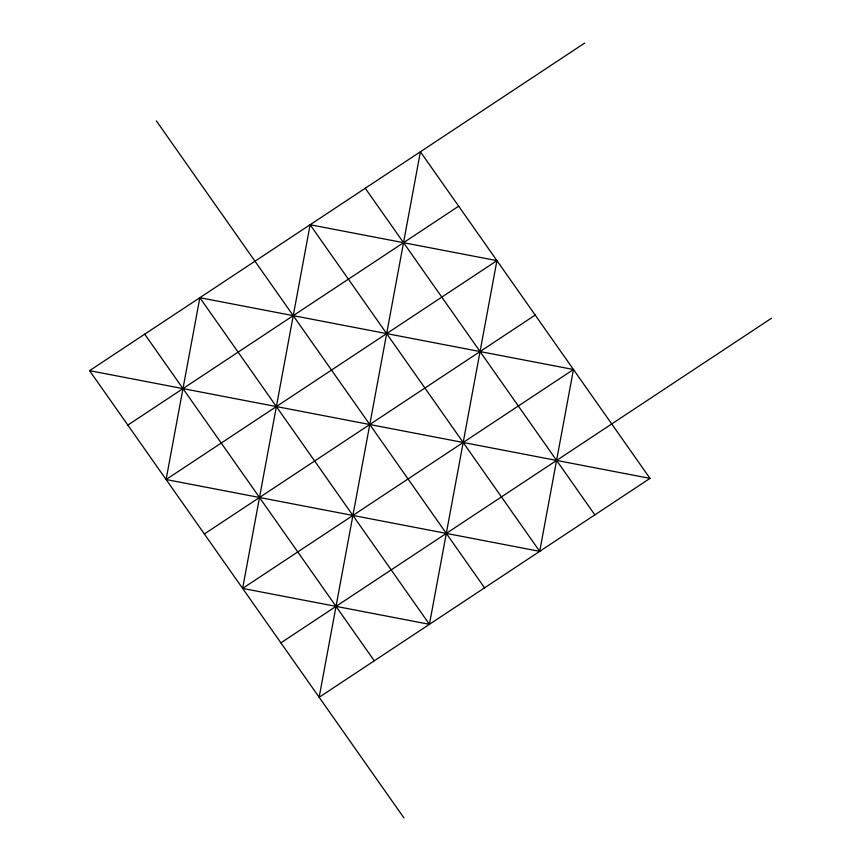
<?xml version="1.0" encoding="UTF-8"?>
<svg xmlns="http://www.w3.org/2000/svg" width="861" height="861" viewBox="0 0 861 861"><rect width="100%" height="100%" fill="white"/><g stroke="black" fill="none" stroke-linecap="round" stroke-linejoin="round"><path stroke-width="1.29" d="M166.098 479.534L199.849 297.702L573.458 369.509L539.707 551.352L166.098 479.534L496.926 260.635L429.435 624.322L242.63 588.418L310.121 224.732L496.926 260.635M403.97 817.95L89.566 370.66L584.705 43.05M127.837 425.097L458.665 206.199M204.358 533.971L535.198 315.072M242.63 588.418L573.458 369.509M280.89 642.855L771.434 318.279M649.99 478.382L319.151 697.292L420.405 151.762L649.99 478.382L89.566 370.66M365.268 188.247L594.854 514.867M310.121 224.732L539.707 551.352M156.336 120.863L484.571 587.837M199.849 297.702L429.435 624.322M144.713 334.176L374.298 660.807"/></g></svg>
